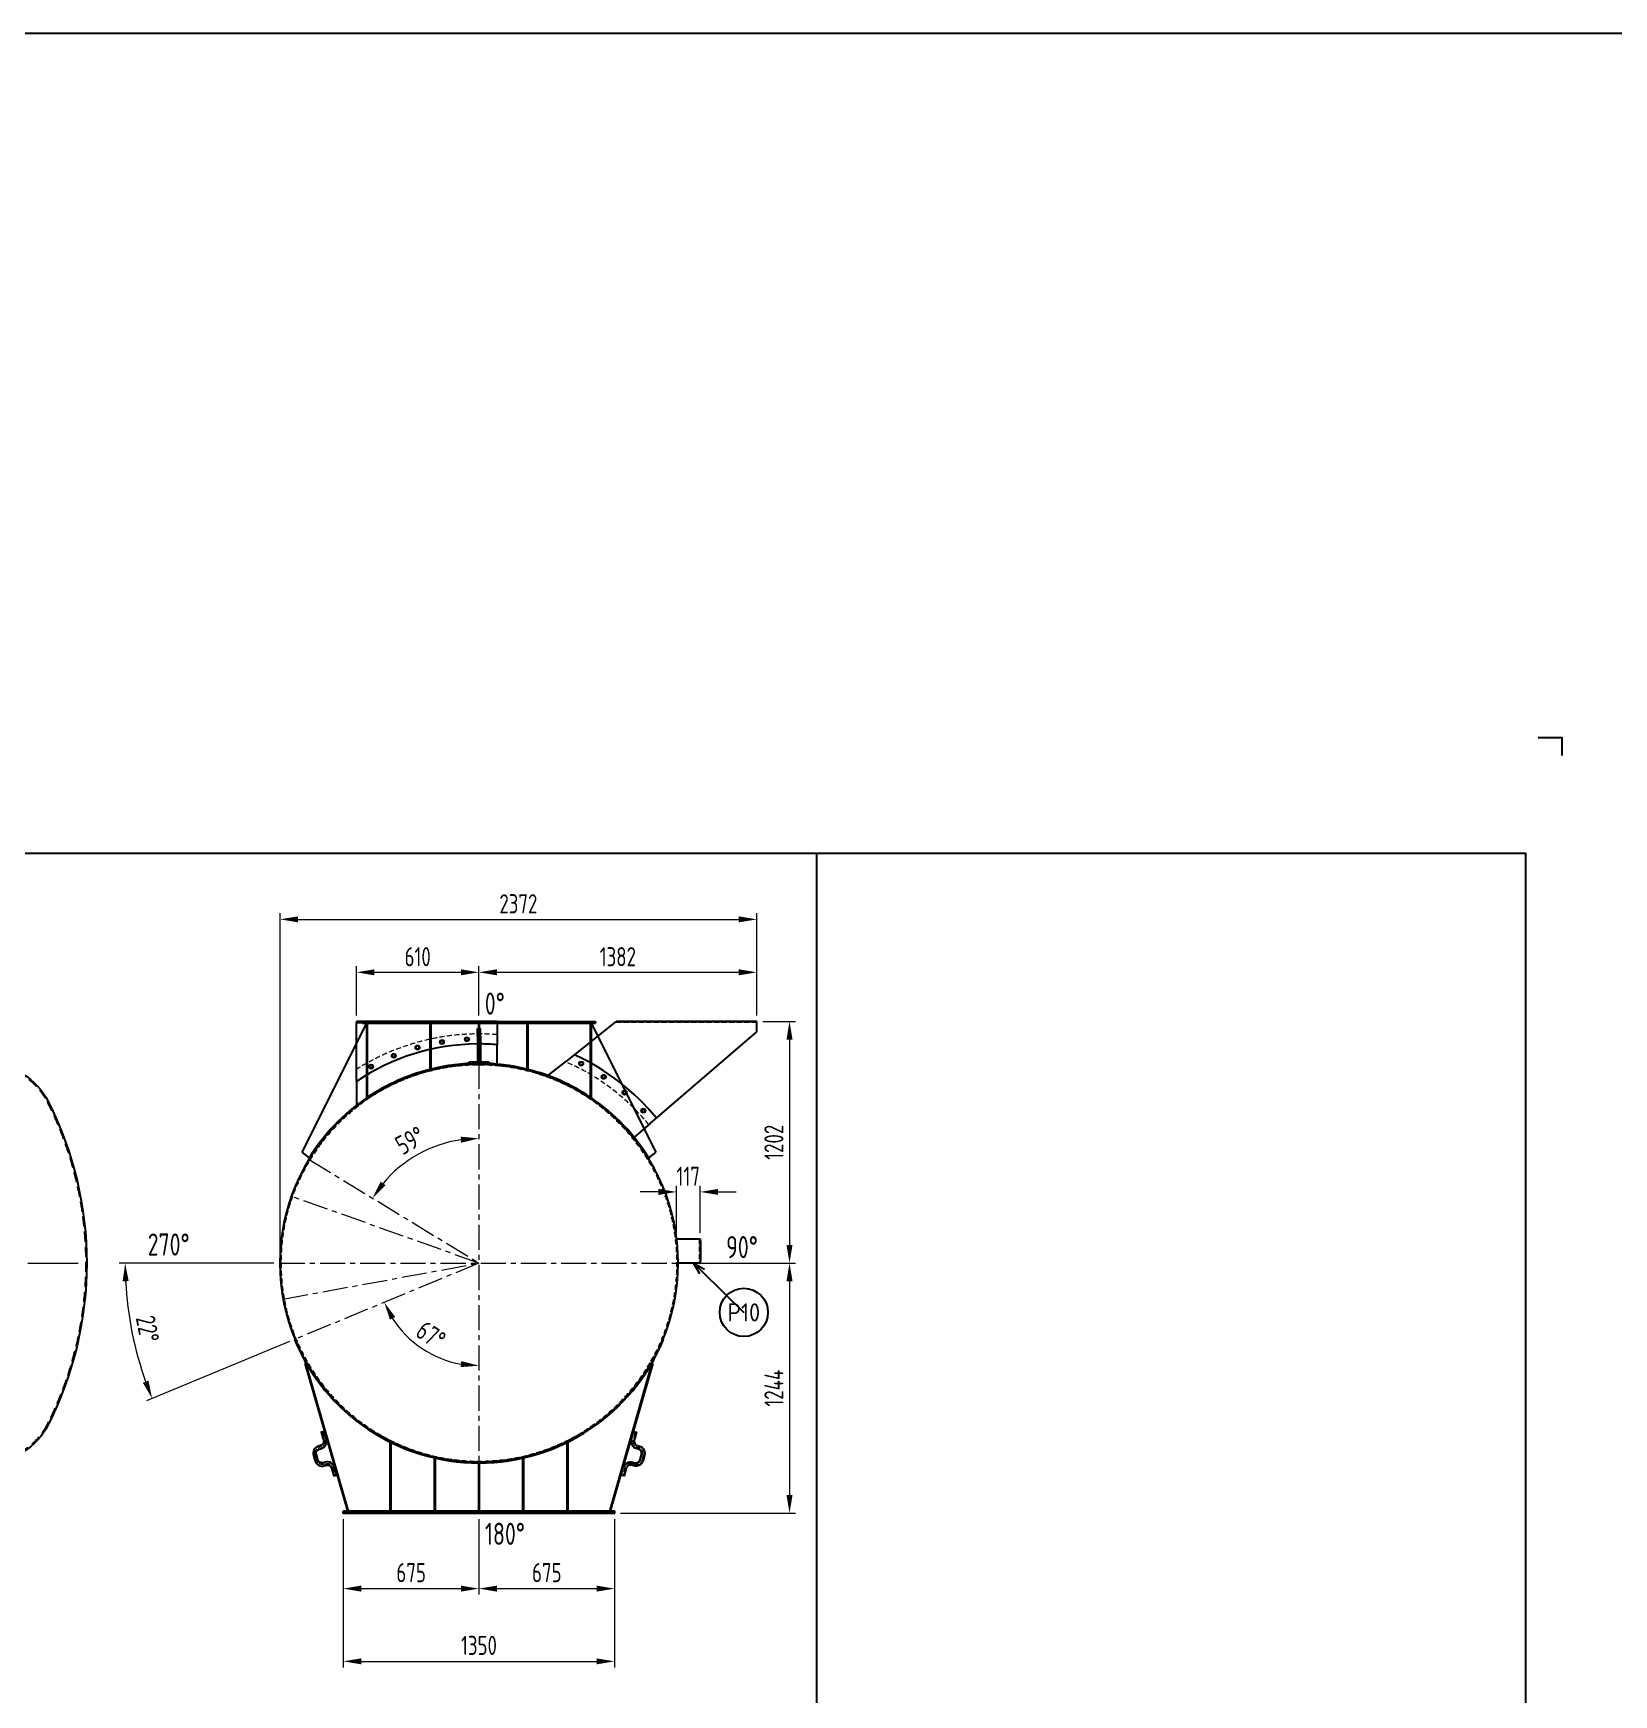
# Model space of a CAD drawing. Header units: millimetres. Extents: x -46397 to 283259, y -8690 to 23983.
# Drawn here: x 77109 to 84974, y 3577 to 11841 of the extents above; entities that cross this region are included whole.
import ezdxf
from ezdxf import colors
from ezdxf.entities.mleader import LeaderData, LeaderLine
from ezdxf.enums import TextEntityAlignment as Align
from ezdxf.math import Vec2, Vec3

# ---------------------------------------------------------------- set-up
doc = ezdxf.new("R2010")
doc.units = ezdxf.units.MM
for name, pattern in [('CENTER', [2, 1.25, -0.25, 0.25, -0.25]), ('HIDDEN', [0.375, 0.25, -0.125]), ('HIDDENX2', [0.75, 0.5, -0.25])]:
    doc.linetypes.add(name, pattern=pattern)
doc.layers.get('Defpoints').update_dxf_attribs({"lineweight": 0})
for name, color, linetype, lineweight in [('0-Dim', 7, 'Continuous', 0), ('00 Net Dam', 2, 'Continuous', 25), ('3-Centerline', 4, 'CENTER', 5), ('CHUAN NET KHUAT', 4, 'HIDDEN', 0), ('Dtext', 255, 'Continuous', 20), ('DUONGCHINH', 7, 'Continuous', 25), ('DUONGTAM', 1, 'CENTER', 0), ('Long_AM_Visible', 30, 'Continuous', 25), ('PHANTOM 2', 8, 'Continuous', 0), ('Standard', 7, 'Continuous', 0)]:
    doc.layers.add(name, color=color, linetype=linetype, lineweight=lineweight)
doc.layers.add('flashshoot', color=7, linetype='Continuous')
doc.styles.add('Chu va so', font='arial.ttf')
doc.styles.add('GHI CHÚ 1', font='isocp_IV25.ttf', dxfattribs={"width": 0.8})
doc.styles.add('Long_Text', font='isocp.shx', dxfattribs={"width": 0.7})
doc.styles.get("Standard").update_dxf_attribs({"font": 'isocp.shx', "width": 0.8})
doc.styles.add('TCVN', font='arial.ttf')
doc.dimstyles.new('1-30SCALE', dxfattribs={"dimtxt": 75, "dimasz": 75, "dimexe": 37.5, "dimexo": 30, "dimgap": 30, "dimtad": 1, "dimtoh": 1, "dimdec": 0, "dimdsep": 46, "dimtxsty": 'GHI CHÚ 1', "dimcen": 0.09, "dimclrd": 256, "dimclre": 256, "dimclrt": 2, "dimadec": 0, "dimazin": 0, "dimtfac": 1, "dimtdec": 0, "dimtofl": 0, "dimtmove": 0, "dimatfit": 3, "dimfxl": 1, "dimlwd": 0, "dimlwe": 0, "dimarcsym": 0})
doc.dimstyles.new('1-30SCALE$2', dxfattribs={"dimtxt": 75, "dimasz": 75, "dimexe": 37.5, "dimexo": 30, "dimgap": 30, "dimtad": 1, "dimtoh": 1, "dimdec": 0, "dimdsep": 46, "dimtxsty": 'GHI CHÚ 1', "dimcen": 0.09, "dimclrd": 256, "dimclre": 256, "dimclrt": 2, "dimadec": 0, "dimazin": 0, "dimtfac": 1, "dimtdec": 0, "dimtofl": 0, "dimtmove": 0, "dimatfit": 3, "dimfxl": 1, "dimlwd": 0, "dimlwe": 0, "dimarcsym": 0})

# ---------------------------------------------------------------- blocks, each defined once
blk = doc.blocks.new('A$Cb6d5b212')
at = {"color": 2, "linetype": 'Continuous', "lineweight": 0, "ltscale": 10, "extrusion": (2.28848e-17, 1, 0)}
for p, q in [((-1500, -990), (-1500, 990)), ((0, -990), (0, 990)), ((1500, -990), (1500, 990))]:
    blk.add_line(p, q, dxfattribs=at)
at = {"layer": 'CHUAN NET KHUAT', "color": 3, "linetype": 'HIDDENX2', "lineweight": 0, "ltscale": 50, "extrusion": (2.28848e-17, 1, 0)}
for p, q in [((-3050, 985), (-3000, 985)), ((-3050, -985), (-3000, -985)), ((3000, -985), (3050, -985))]:
    blk.add_line(p, q, dxfattribs=at)
at = {"layer": 'CHUAN NET KHUAT', "color": 3, "linetype": 'HIDDENX2', "lineweight": 0, "ltscale": 100, "extrusion": (2.28848e-17, 1, 0)}
for p, q in [((-3000, 985), (-1500, 985)), ((-1500, 985), (0, 985)), ((0, 985), (1500, 985)), ((1500, 985), (3000, 985)), ((3000, 985), (3050, 985)), ((-3000, -985), (-1500, -985)), ((-1500, -985), (0, -985)), ((0, -985), (1500, -985)), ((1500, -985), (3000, -985))]:
    blk.add_line(p, q, dxfattribs=at)
at = {"layer": 'CHUAN NET KHUAT', "color": 3, "linetype": 'HIDDENX2', "lineweight": 0, "ltscale": 200}
for p, q in [((0, 550.6), (-1500, 550.6)), ((3000, 550.6), (1500, 550.6)), ((0, 332), (-1500, 332)), ((3000, 332), (1500, 332))]:
    blk.add_line(p, q, dxfattribs=at)
at = {"layer": 'CHUAN NET KHUAT', "color": 4, "linetype": 'HIDDENX2', "lineweight": 0, "ltscale": 200}
for p, q in [((-1500, 65.4), (-3000, 65.4)), ((1500, 65.4), (0, 65.4)), ((-1500, -178.9), (-3000, -178.9)), ((1500, -178.9), (0, -178.9))]:
    blk.add_line(p, q, dxfattribs=at)
at = {"layer": 'CHUAN NET KHUAT', "color": 3, "linetype": 'HIDDENX2', "lineweight": 0, "ltscale": 100, "extrusion": (0, 0, -1)}
for centre, radius, start, end in [((3050, 650.1), 334.9, 26.87559, 90), ((-3050, 650.1), 334.9, 90, 153.12441), ((1767.2, 0), 1773, 333.12441, 26.87559), ((-1767.2, 0), 1773, 153.12441, 206.87559), ((-3050, -650.1), 334.9, 206.87559, 270)]:
    blk.add_arc(centre, radius, start, end, dxfattribs=at)
at = {"layer": 'CHUAN NET KHUAT', "color": 3, "linetype": 'HIDDENX2', "lineweight": 0, "ltscale": 50, "extrusion": (0, 0, -1)}
blk.add_arc((3050, -650.1), 334.9, 270, 333.12441, dxfattribs=at)
at = {"layer": 'DUONGCHINH', "color": 2, "ltscale": 10, "extrusion": (2.28848e-17, 1, 0)}
for p, q in [((-3050, 991), (-3000, 991)), ((-3000, -991), (-3000, 991)), ((-3000, 990), (-1500, 990)), ((-1500, -990), (-1500, 990)), ((-1500, 990), (0, 990)), ((0, -990), (0, 990)), ((0, 990), (1500, 990)), ((1500, 990), (3000, 990)), ((1500, -990), (1500, 990)), ((3000, -991), (3000, 991)), ((3000, 991), (3050, 991)), ((-3050, -991), (-3000, -991)), ((-3000, -990), (-1500, -990)), ((-1500, -990), (0, -990)), ((0, -990), (1500, -990)), ((1500, -990), (3000, -990)), ((3000, -991), (3050, -991))]:
    blk.add_line(p, q, dxfattribs=at)
at = {"layer": 'DUONGCHINH', "color": 2, "ltscale": 10, "extrusion": (0, 0, -1)}
for centre, radius, start, end in [((3050, 650.1), 340.9, 26.87559, 90), ((-3050, 650.1), 340.9, 90, 153.12441), ((1767.2, 0), 1779, 333.12441, 26.87559), ((-1767.2, 0), 1779, 153.12441, 206.87559), ((3050, -650.1), 340.9, 270, 333.12441), ((-3050, -650.1), 340.9, 206.87559, 270)]:
    blk.add_arc(centre, radius, start, end, dxfattribs=at)
at = {"layer": 'DUONGTAM', "ltscale": 200}
blk.add_line((-3546.2, 0), (3546.2, 0), dxfattribs=at)
blk = doc.blocks.new('A$C0bd6b673')
at = {"layer": 'CHUAN NET KHUAT', "color": 3, "ltscale": 100, "extrusion": (0, 0, -1)}
for radius in [990, 985]:
    blk.add_circle((0, 0), radius, dxfattribs=at)
at = {"layer": 'DUONGCHINH', "color": 2, "ltscale": 10, "extrusion": (0, 0, -1)}
blk.add_circle((0, 0), 991, dxfattribs=at)
at = {"layer": 'DUONGTAM', "ltscale": 100}
for p, q in [((0, 991), (0, -991)), ((0, 0), (-932.7, 332)), ((-991, 0), (991, 0))]:
    blk.add_line(p, q, dxfattribs=at)
at = {"layer": 'DUONGTAM', "color": 2, "ltscale": 100}
blk.add_line((-973.7, -178.9), (0, 0), dxfattribs=at)
blk = doc.blocks.new('d jasjdadqwe')
at = {"color": 4, "linetype": 'HIDDENX2', "lineweight": 0, "ltscale": 10, "extrusion": (0, 1, 0)}
for p, q in [((46007.6, 38516.8), (46023.6, 38516.8)), ((46007.6, 38476.8), (46023.6, 38476.8))]:
    blk.add_line(p, q, dxfattribs=at)
at = {"color": 4, "linetype": 'HIDDENX2', "lineweight": 0, "ltscale": 50, "extrusion": (0, 1, 0)}
blk.add_line((47397.9, 38575.3), (46690.3, 38575.3), dxfattribs=at)
at = {"color": 7, "lineweight": 0, "ltscale": 10, "extrusion": (0, 1, 0)}
for p, q in [((46697.9, 38581.3), (46695.4, 38579.3)), ((45699.3, 38457.5), (45709.7, 38463.4)), ((45699.3, 38445.5), (45699.3, 38457.5)), ((45709.7, 38439.5), (45699.3, 38445.5)), ((45709.7, 38463.4), (45720, 38457.5)), ((45720, 38445.5), (45709.7, 38439.5)), ((45720, 38457.5), (45720, 38445.5)), ((45821.2, 38485), (45831.5, 38490.9)), ((45821.2, 38473), (45821.2, 38485)), ((45831.5, 38467), (45821.2, 38473)), ((45831.5, 38490.9), (45841.9, 38485)), ((45841.9, 38473), (45831.5, 38467)), ((45841.9, 38485), (45841.9, 38473)), ((45945.4, 38498.6), (45955.7, 38504.6)), ((45945.4, 38486.7), (45945.4, 38498.6)), ((45955.7, 38480.7), (45945.4, 38486.7)), ((45955.7, 38504.6), (45966.1, 38498.6)), ((45966.1, 38486.7), (45955.7, 38480.7)), ((45966.1, 38498.6), (45966.1, 38486.7)), ((45468.6, 38362.6), (45478.9, 38368.6)), ((45468.6, 38350.6), (45468.6, 38362.6)), ((45478.9, 38344.7), (45468.6, 38350.6)), ((45478.9, 38368.6), (45489.3, 38362.6)), ((45489.3, 38350.6), (45478.9, 38344.7)), ((45489.3, 38362.6), (45489.3, 38350.6)), ((45581.3, 38416.5), (45591.6, 38422.5)), ((45581.3, 38404.6), (45581.3, 38416.5)), ((45591.6, 38398.6), (45581.3, 38404.6)), ((45591.6, 38422.5), (45602, 38416.5)), ((45602, 38404.6), (45591.6, 38398.6)), ((45602, 38416.5), (45602, 38404.6)), ((46513.8, 38377.5), (46524.2, 38383.5)), ((46513.8, 38365.6), (46513.8, 38377.5)), ((46524.2, 38359.6), (46513.8, 38365.6)), ((46524.2, 38383.5), (46534.5, 38377.5)), ((46534.5, 38365.6), (46524.2, 38359.6)), ((46534.5, 38377.5), (46534.5, 38365.6)), ((46625.7, 38311.7), (46636.1, 38317.6)), ((46625.7, 38299.7), (46625.7, 38311.7)), ((46636.1, 38293.7), (46625.7, 38299.7)), ((46636.1, 38317.6), (46646.5, 38311.7)), ((46646.5, 38299.7), (46636.1, 38293.7)), ((46646.5, 38311.7), (46646.5, 38299.7)), ((46729.2, 38233.3), (46739.6, 38239.2)), ((46729.2, 38221.3), (46729.2, 38233.3)), ((46739.6, 38215.3), (46729.2, 38221.3)), ((46739.6, 38239.2), (46749.9, 38233.3)), ((46749.9, 38221.3), (46739.6, 38215.3)), ((46749.9, 38233.3), (46749.9, 38221.3)), ((46822.8, 38143.4), (46833.2, 38149.4)), ((46822.8, 38131.4), (46822.8, 38143.4)), ((46833.2, 38125.5), (46822.8, 38131.4)), ((46833.2, 38149.4), (46843.5, 38143.4)), ((46843.5, 38131.4), (46833.2, 38125.5)), ((46843.5, 38143.4), (46843.5, 38131.4))]:
    blk.add_line(p, q, dxfattribs=at)
at = {"color": 7, "lineweight": 0, "ltscale": 10}
for centre in [(45709.7, 38451.5), (45831.5, 38479), (45955.7, 38492.7), (45478.9, 38356.6), (45591.6, 38410.5), (46524.2, 38371.5), (46636.1, 38305.7), (46739.6, 38227.3), (46833.2, 38137.4)]:
    blk.add_circle(centre, 12, dxfattribs=at)
at = {"color": 4, "linetype": 'HIDDENX2', "lineweight": 0, "ltscale": 10}
for centre in [(45709.7, 38451.5), (45831.5, 38479), (45955.7, 38492.7), (45478.9, 38356.6), (45591.6, 38410.5), (46524.2, 38371.5), (46636.1, 38305.7), (46739.6, 38227.3), (46833.2, 38137.4)]:
    blk.add_circle(centre, 7, dxfattribs=at)
at = {"color": 7, "lineweight": 0, "ltscale": 10, "extrusion": (0, 0, -1)}
for centre in [(-45709.7, 38451.5), (-45831.5, 38479), (-45955.7, 38492.7), (-45478.9, 38356.6), (-45591.6, 38410.5), (-46524.2, 38371.5), (-46636.1, 38305.7), (-46739.6, 38227.3), (-46833.2, 38137.4)]:
    blk.add_circle(centre, 6, dxfattribs=at)
at = {"color": 4, "linetype": 'HIDDENX2', "lineweight": 0, "ltscale": 50}
for radius, start, end in [(1140, 85.47205, 122.35614), (1090, 39.14105, 66.75273)]:
    blk.add_arc((46015.6, 37379.3), radius, start, end, dxfattribs=at)
at = {"color": 4, "linetype": 'HIDDENX2', "lineweight": 0, "ltscale": 10}
blk.add_arc((46015.6, 37379.3), 1090, 89.57948, 90.42052, dxfattribs=at)
blk.add_arc((46015.6, 37379.3), 1140, 39.21257, 65.41068)
at = {"layer": 'DUONGCHINH', "extrusion": (0, 1, 0)}
for p, q in [((45405.5, 38581.3), (45405.5, 38575.3)), ((46105.6, 38581.3), (45405.5, 38581.3)), ((45405.5, 38573.3), (45405.5, 38575.3)), ((45405.5, 38575.3), (46105.6, 38575.3)), ((45405.5, 38282.5), (45405.5, 38573.3)), ((46007.6, 38508.4), (46007.6, 38546.8)), ((46007.6, 38546.8), (46023.6, 38546.8)), ((46023.6, 38508.4), (46023.6, 38546.8)), ((46105.6, 38575.3), (46105.6, 38581.3)), ((46105.6, 38575.3), (46105.6, 38573.3)), ((46105.6, 38573.3), (46105.6, 38465.6)), ((46695.4, 38579.3), (46452.4, 38386)), ((47397.9, 38581.3), (46697.9, 38581.3)), ((46697.9, 38581.3), (47397.9, 38581.3)), ((46867.6, 38073), (47397.9, 38530.3)), ((47397.9, 38581.3), (47397.9, 38581.3)), ((47397.9, 38579.3), (47397.9, 38581.3)), ((47397.9, 38530.3), (47397.9, 38579.3)), ((46007.6, 38508.4), (46007.6, 38379.2)), ((46023.6, 38508.4), (46023.6, 38379.2)), ((46105.6, 38365.2), (46105.6, 38465.6)), ((45965.6, 38378), (45965.6, 38368)), ((46065.6, 38378), (46065.6, 38368)), ((46355.7, 38309), (46452.4, 38386)), ((45405.5, 38282.5), (45405.5, 38158.9)), ((46867.6, 38073), (46785.2, 38002))]:
    blk.add_line(p, q, dxfattribs=at)
at = {"layer": 'DUONGCHINH'}
for centre, radius, start, end in [((46015.6, 37379.3), 1090, 90.42052, 124.03711), ((46015.6, 37379.3), 1090, 85.26388, 89.57948), ((46015.6, 37376.8), 1002.5, 87.14117, 92.85883), ((46015.6, 37379.3), 990, 38.97631, 69.91106)]:
    blk.add_arc(centre, radius, start, end, dxfattribs=at)
at = {"layer": 'DUONGCHINH', "extrusion": (0, 0, -1)}
for centre, radius, start, end in [((-46015.6, 37379.3), 990, 51.95587, 95.21578), ((-46015.6, 37376.8), 992.5, 87.11234, 92.88766)]:
    blk.add_arc(centre, radius, start, end, dxfattribs=at)
blk = doc.blocks.new('*U1673')
at = {"layer": '00 Net Dam'}
blk.add_lwpolyline([(113, -78), (73, -78, -0.414214), (35, -40), (35, -30, 0.414214), (13, -8), (-13, -8, 0.414214), (-35, -30), (-35, -40, -0.414214), (-73, -78), (-113, -78), (-113, -62), (-73, -62, 0.414214), (-51, -40), (-51, -30, -0.414214), (-13, 8), (13, 8, -0.414214), (51, -30), (51, -40, 0.414214), (73, -62), (113, -62)], format="xyb", close=True, dxfattribs=at)
at = {"layer": '3-Centerline', "ltscale": 20}
blk.add_lwpolyline([(-113, -70), (-73, -70, 0.414214), (-43, -40), (-43, -30, -0.414214), (-13, 0), (13, 0, -0.414214), (43, -30), (43, -40, 0.414214), (73, -70), (113, -70)], format="xyb", dxfattribs=at)
blk = doc.blocks.new('SAD1-2')
blk.add_line((-738, 298.3), (-732.2, 300))
at = {"layer": 'DUONGCHINH', "extrusion": (0, 1, 0)}
for p, q in [((-914.6, 865.1), (-918.3, 863.6)), ((918.3, 863.6), (914.6, 865.1)), ((-860.8, 747), (-866.5, 745.1)), ((-866.5, 745.1), (-655, 10)), ((-648.7, 10), (-860.8, 747)), ((860.8, 747), (648.7, 10)), ((655, 10), (866.5, 745.1)), ((866.5, 745.1), (860.8, 747)), ((-850.4, 729.4), (-855.3, 727.8)), ((855.3, 727.8), (850.4, 729.4)), ((-443, 354.2), (-443, 10)), ((-437, 10), (-437, 351.2)), ((437, 351.2), (437, 10)), ((443, 10), (443, 354.2)), ((-223, 275.3), (-223, 10)), ((-217, 10), (-217, 274)), ((-3, 250), (-3, 10)), ((3, 10), (3, 250)), ((217, 274), (217, 10)), ((223, 10), (223, 275.3)), ((-675, 10), (-675, 0)), ((-655, 10), (-675, 10)), ((-675, 0), (675, 0)), ((-443, 10), (-648.7, 10)), ((-223, 10), (-437, 10)), ((-3, 10), (-217, 10)), ((217, 10), (3, 10)), ((437, 10), (223, 10)), ((648.7, 10), (443, 10)), ((675, 10), (655, 10)), ((675, 0), (675, 10))]:
    blk.add_line(p, q, dxfattribs=at)
at = {"layer": 'DUONGCHINH'}
blk.add_lwpolyline([(-675, 10), (675, 10), (675, 0), (-675, 0)], close=True, dxfattribs=at)
blk.add_arc((0, 1244), 994, 202.5, 337.5, dxfattribs=at)
at = {"layer": 'DUONGCHINH', "extrusion": (0, 0, -1)}
blk.add_arc((0, 1244), 990, 202.5, 337.5, dxfattribs=at)
at = {"xscale": -1, "rotation": 106.0529400800291}
blk.add_blockref('*U1673', (-812.9, 276.7), dxfattribs=at)
at = {"rotation": 253.9470599199709}
blk.add_blockref('*U1673', (812.9, 276.7), dxfattribs=at)
blk = doc.blocks.new('SD2-2')
for p, q in [((-560, 1194), (-554, 1194)), ((-244.3, 1194), (-238.3, 1194)), ((-3, 1194), (3, 1194)), ((238.3, 1194), (244.3, 1194)), ((554, 1194), (560, 1194))]:
    blk.add_line(p, q)
at = {"layer": 'DUONGCHINH', "extrusion": (0, 1, 0)}
for p, q in [((-560, 1194), (-881.7, 551.5)), ((-580, 1194), (-580, 1202)), ((-580, 1202), (580, 1202)), ((-580, 1194), (-560, 1194)), ((-560, 1194), (-560, 821.2)), ((-554, 825.3), (-554, 1194)), ((-554, 1194), (-244.3, 1194)), ((-244.3, 1194), (-244.3, 963.5)), ((-238.3, 965), (-238.3, 1194)), ((-238.3, 1194), (-3, 1194)), ((-3, 1194), (-3, 994)), ((3, 994), (3, 1194)), ((3, 1194), (238.3, 1194)), ((238.3, 1194), (238.3, 965)), ((244.3, 963.5), (244.3, 1194)), ((244.3, 1194), (554, 1194)), ((554, 1194), (554, 825.3)), ((560, 1194), (580, 1194)), ((560, 821.2), (560, 1194)), ((881.7, 551.5), (560, 1194)), ((580, 1202), (580, 1194)), ((-881.7, 551.5), (-844.4, 524.4)), ((-848.5, 517.8), (-845.1, 515.7)), ((844.4, 524.4), (881.7, 551.5)), ((845.1, 515.7), (848.5, 517.8))]:
    blk.add_line(p, q, dxfattribs=at)
at = {"layer": 'DUONGCHINH'}
for start, end in [(90.17293, 103.8711), (76.1289, 89.82707), (104.22761, 123.87232), (56.12768, 75.77239), (124.28989, 148.60781), (31.39219, 55.71011)]:
    blk.add_arc((0, 0), 994, start, end, dxfattribs=at)
at = {"layer": 'DUONGCHINH', "extrusion": (0, 0, -1)}
blk.add_arc((0, 0), 990, 31.39219, 148.60781, dxfattribs=at)
blk = doc.blocks.new('*D250')
at = {"layer": 'Defpoints', "color": 0, "transparency": 16777216}
for p in [(78336.3, 5723.5, -1.5), (79327.3, 5723.5, -1.5), (80318.3, 5723.5, -1.5), (77582, 5493.7), (78412.7, 5344.7, -1.5)]:
    blk.add_point(p, dxfattribs=at)
at = {"layer": 'PHANTOM 2', "linetype": 'Continuous', "lineweight": 0, "transparency": 16777216}
for p, q in [((78306.3, 5723.5), (77537, 5723.5)), ((78385, 5333.2), (77673.3, 5038.4))]:
    blk.add_line(p, q, dxfattribs=at)
blk.add_arc((79327.3, 5723.5), 1760.3, 182.92968, 199.57032, dxfattribs=at)
at = {"layer": 'PHANTOM 2', "transparency": 16777216}
for points in [[(77554.3, 5633.2), (77584.3, 5633.9), (77567, 5723.5)], [(77682.7, 5139.2), (77654.7, 5128.5), (77701, 5049.9)]]:
    blk.add_solid(points, dxfattribs=at)
at = {"layer": 'PHANTOM 2', "color": 2, "transparency": 16777216, "insert": (77678.6, 5395.6), "char_height": 95, "attachment_point": 5, "rotation": 281.25, "style": 'GHI CHÚ 1'}
blk.add_mtext('22°', dxfattribs=at)
blk = doc.blocks.new('_TagCircle')
at = {"color": 0, "linetype": 'ByBlock', "lineweight": -2, "transparency": 16777216}
blk.add_circle((0, 0), 4, dxfattribs=at)
at = {"layer": 'Long_AM_Visible', "color": 0, "transparency": 16777216, "style": 'Long_Text'}
blk.add_attdef('TAGNUMBER', text='', height=3, dxfattribs=at).set_placement((0, -1.5), align=Align.CENTER)
blk = doc.blocks.new('_Open30')
at = {"color": 0, "linetype": 'ByBlock', "lineweight": -2}
for p, q in [((-1, 0.27), (0, 0)), ((0, 0), (-1, -0.27)), ((0, 0), (-1, 0))]:
    blk.add_line(p, q, dxfattribs=at)
blk = doc.blocks.new('*D253')
at = {"layer": 'Defpoints', "color": 0, "transparency": 16777216}
for p in [(78652.3, 4479.5, -1.5), (80002.3, 4479.5, -1.5), (80002.3, 3742.7)]:
    blk.add_point(p, dxfattribs=at)
at = {"layer": 'PHANTOM 2', "linetype": 'Continuous', "lineweight": 0, "transparency": 16777216}
for p, q in [((78652.3, 4449.5), (78652.3, 3712.7)), ((80002.3, 4449.5), (80002.3, 3712.7)), ((78742.3, 3742.7), (79912.3, 3742.7))]:
    blk.add_line(p, q, dxfattribs=at)
at = {"layer": 'PHANTOM 2', "transparency": 16777216}
for points in [[(78742.3, 3757.7), (78742.3, 3727.7), (78652.3, 3742.7)], [(79912.3, 3757.7), (79912.3, 3727.7), (80002.3, 3742.7)]]:
    blk.add_solid(points, dxfattribs=at)
at = {"layer": 'PHANTOM 2', "color": 2, "transparency": 16777216, "insert": (79327.3, 3822.1), "char_height": 95, "attachment_point": 5, "style": 'GHI CHÚ 1'}
blk.add_mtext('1350', dxfattribs=at)
blk = doc.blocks.new('*D254')
at = {"layer": 'Defpoints', "color": 0, "transparency": 16777216}
for p in [(78652.3, 4479.5, -1.5), (79327.3, 4479.5, -1.5), (79327.3, 4104.4)]:
    blk.add_point(p, dxfattribs=at)
at = {"layer": 'PHANTOM 2', "linetype": 'Continuous', "lineweight": 0, "transparency": 16777216}
for p, q in [((78652.3, 4449.5), (78652.3, 4074.4)), ((79327.3, 4449.5), (79327.3, 4074.4)), ((78742.3, 4104.4), (79237.3, 4104.4))]:
    blk.add_line(p, q, dxfattribs=at)
at = {"layer": 'PHANTOM 2', "transparency": 16777216}
for points in [[(78742.3, 4119.4), (78742.3, 4089.4), (78652.3, 4104.4)], [(79237.3, 4119.4), (79237.3, 4089.4), (79327.3, 4104.4)]]:
    blk.add_solid(points, dxfattribs=at)
at = {"layer": 'PHANTOM 2', "color": 2, "transparency": 16777216, "insert": (78989.8, 4184), "char_height": 95, "attachment_point": 5, "style": 'GHI CHÚ 1'}
blk.add_mtext('675', dxfattribs=at)
blk = doc.blocks.new('*D255')
at = {"layer": 'Defpoints', "color": 0, "transparency": 16777216}
for p in [(79327.3, 4479.5, -1.5), (80002.3, 4479.5, -1.5), (80002.3, 4104.4)]:
    blk.add_point(p, dxfattribs=at)
at = {"layer": 'PHANTOM 2', "linetype": 'Continuous', "lineweight": 0, "transparency": 16777216}
for p, q in [((79327.3, 4449.5), (79327.3, 4074.4)), ((80002.3, 4449.5), (80002.3, 4074.4)), ((79417.3, 4104.4), (79912.3, 4104.4))]:
    blk.add_line(p, q, dxfattribs=at)
at = {"layer": 'PHANTOM 2', "transparency": 16777216}
for points in [[(79417.3, 4119.4), (79417.3, 4089.4), (79327.3, 4104.4)], [(79912.3, 4119.4), (79912.3, 4089.4), (80002.3, 4104.4)]]:
    blk.add_solid(points, dxfattribs=at)
at = {"layer": 'PHANTOM 2', "color": 2, "transparency": 16777216, "insert": (79664.8, 4184), "char_height": 95, "attachment_point": 5, "style": 'GHI CHÚ 1'}
blk.add_mtext('675', dxfattribs=at)
blk = doc.blocks.new('*D256')
at = {"layer": 'Defpoints', "color": 0, "transparency": 16777216}
for p in [(80709.6, 6925.5, -1.5), (80331.7, 5723.5, -1.5), (80872.5, 5723.5)]:
    blk.add_point(p, dxfattribs=at)
at = {"layer": 'PHANTOM 2', "linetype": 'Continuous', "lineweight": 0, "transparency": 16777216}
for p, q in [((80739.6, 6925.5), (80902.5, 6925.5)), ((80872.5, 6835.5), (80872.5, 5813.5)), ((80361.7, 5723.5), (80902.5, 5723.5))]:
    blk.add_line(p, q, dxfattribs=at)
at = {"layer": 'PHANTOM 2', "transparency": 16777216}
for points in [[(80857.5, 6835.5), (80887.5, 6835.5), (80872.5, 6925.5)], [(80857.5, 5813.5), (80887.5, 5813.5), (80872.5, 5723.5)]]:
    blk.add_solid(points, dxfattribs=at)
at = {"layer": 'PHANTOM 2', "color": 2, "transparency": 16777216, "insert": (80795, 6324.5), "char_height": 95, "attachment_point": 5, "rotation": 90, "style": 'GHI CHÚ 1'}
blk.add_mtext('1202', dxfattribs=at)
blk = doc.blocks.new('*D257')
at = {"layer": 'Defpoints', "color": 0, "transparency": 16777216}
for p in [(80331.7, 5723.5, -1.5), (80002.3, 4479.5, -1.5), (80872.5, 4479.5)]:
    blk.add_point(p, dxfattribs=at)
at = {"layer": 'PHANTOM 2', "linetype": 'Continuous', "lineweight": 0, "transparency": 16777216}
for p, q in [((80361.7, 5723.5), (80902.5, 5723.5)), ((80872.5, 5633.5), (80872.5, 4569.5)), ((80032.3, 4479.5), (80902.5, 4479.5))]:
    blk.add_line(p, q, dxfattribs=at)
at = {"layer": 'PHANTOM 2', "transparency": 16777216}
for points in [[(80857.5, 5633.5), (80887.5, 5633.5), (80872.5, 5723.5)], [(80857.5, 4569.5), (80887.5, 4569.5), (80872.5, 4479.5)]]:
    blk.add_solid(points, dxfattribs=at)
at = {"layer": 'PHANTOM 2', "color": 2, "transparency": 16777216, "insert": (80795, 5101.5), "char_height": 95, "attachment_point": 5, "rotation": 90, "style": 'GHI CHÚ 1'}
blk.add_mtext('1244', dxfattribs=at)
blk = doc.blocks.new('*D258')
at = {"layer": 'Defpoints', "color": 0, "transparency": 16777216}
for p in [(79327.3, 7169.9), (78717.2, 6925.5, -1.5), (79327.3, 6925.5, -1.5)]:
    blk.add_point(p, dxfattribs=at)
at = {"layer": 'PHANTOM 2', "linetype": 'Continuous', "lineweight": 0, "transparency": 16777216}
for p, q in [((78717.2, 6955.5), (78717.2, 7199.9)), ((79327.3, 6955.5), (79327.3, 7199.9)), ((78807.2, 7169.9), (79237.3, 7169.9))]:
    blk.add_line(p, q, dxfattribs=at)
at = {"layer": 'PHANTOM 2', "transparency": 16777216}
for points in [[(78807.2, 7184.9), (78807.2, 7154.9), (78717.2, 7169.9)], [(79237.3, 7184.9), (79237.3, 7154.9), (79327.3, 7169.9)]]:
    blk.add_solid(points, dxfattribs=at)
at = {"layer": 'PHANTOM 2', "color": 2, "transparency": 16777216, "insert": (79022.3, 7247.4), "char_height": 95, "attachment_point": 5, "style": 'GHI CHÚ 1'}
blk.add_mtext('610', dxfattribs=at)
blk = doc.blocks.new('*D259')
at = {"layer": 'Defpoints', "color": 0, "transparency": 16777216}
for p in [(80709.6, 7169.9), (79327.3, 6925.5, -1.5), (80709.6, 6925.5, -1.5)]:
    blk.add_point(p, dxfattribs=at)
at = {"layer": 'PHANTOM 2', "linetype": 'Continuous', "lineweight": 0, "transparency": 16777216}
for p, q in [((79327.3, 6955.5), (79327.3, 7199.9)), ((80709.6, 6955.5), (80709.6, 7199.9)), ((79417.3, 7169.9), (80619.6, 7169.9))]:
    blk.add_line(p, q, dxfattribs=at)
at = {"layer": 'PHANTOM 2', "transparency": 16777216}
for points in [[(79417.3, 7184.9), (79417.3, 7154.9), (79327.3, 7169.9)], [(80619.6, 7184.9), (80619.6, 7154.9), (80709.6, 7169.9)]]:
    blk.add_solid(points, dxfattribs=at)
at = {"layer": 'PHANTOM 2', "color": 2, "transparency": 16777216, "insert": (80018.4, 7247.5), "char_height": 95, "attachment_point": 5, "style": 'GHI CHÚ 1'}
blk.add_mtext('1382', dxfattribs=at)
blk = doc.blocks.new('*D260')
at = {"layer": 'Defpoints', "color": 0, "transparency": 16777216}
for p in [(80709.6, 7433.3), (80709.6, 6925.5, -1.5), (78337.3, 5723.5, -1.5)]:
    blk.add_point(p, dxfattribs=at)
at = {"layer": 'PHANTOM 2', "linetype": 'Continuous', "lineweight": 0, "transparency": 16777216}
for p, q in [((78337.3, 5753.5), (78337.3, 7463.3)), ((80709.6, 6955.5), (80709.6, 7463.3)), ((78427.3, 7433.3), (80619.6, 7433.3))]:
    blk.add_line(p, q, dxfattribs=at)
at = {"layer": 'PHANTOM 2', "transparency": 16777216}
for points in [[(78427.3, 7448.3), (78427.3, 7418.3), (78337.3, 7433.3)], [(80619.6, 7448.3), (80619.6, 7418.3), (80709.6, 7433.3)]]:
    blk.add_solid(points, dxfattribs=at)
at = {"layer": 'PHANTOM 2', "color": 2, "transparency": 16777216, "insert": (79523.4, 7510.8), "char_height": 95, "attachment_point": 5, "style": 'GHI CHÚ 1'}
blk.add_mtext('2372', dxfattribs=at)
blk = doc.blocks.new('*D274')
at = {"layer": 'Defpoints', "color": 0, "transparency": 16777216}
for p in [(80427.3, 6077.6), (80310, 5843.5, -1.5), (80427.3, 5843.5, -1.5)]:
    blk.add_point(p, dxfattribs=at)
at = {"layer": 'PHANTOM 2', "linetype": 'Continuous', "lineweight": 0, "transparency": 16777216}
for p, q in [((80220, 6077.6), (80130, 6077.6)), ((80310, 5873.5), (80310, 6107.6)), ((80427.3, 5873.5), (80427.3, 6107.6)), ((80517.3, 6077.6), (80607.3, 6077.6))]:
    blk.add_line(p, q, dxfattribs=at)
at = {"layer": 'PHANTOM 2', "transparency": 16777216}
for points in [[(80220, 6092.6), (80220, 6062.6), (80310, 6077.6)], [(80517.3, 6092.6), (80517.3, 6062.6), (80427.3, 6077.6)]]:
    blk.add_solid(points, dxfattribs=at)
at = {"layer": 'PHANTOM 2', "color": 2, "transparency": 16777216, "insert": (80368.6, 6155.3), "char_height": 95, "attachment_point": 5, "style": 'GHI CHÚ 1'}
blk.add_mtext('117', dxfattribs=at)
blk = doc.blocks.new('*U1818')
at = {"lineweight": 25, "elevation": -0.5}
blk.add_lwpolyline([(15992.7, 11067.8), (16121.2, 11067.8), (16121.2, 10968.6)], dxfattribs=at)
at = {"lineweight": 25}
for points in [[(0, 0), (15925, 0), (15925, 10431.7), (0, 10431.7)], [(0, 0), (12040.9, 0), (12040.9, 10431.7), (0, 10431.7)]]:
    blk.add_lwpolyline(points, close=True, dxfattribs=at)
at = {"layer": 'Dtext', "ltscale": 0.1}
for tag, p, height, style in [('REV_3', (12143.5, 3918.2), 69.4, 'TCVN'), ('FOR_APPROVAL3', (12837.1, 3913.3, -0.6), 83.2, 'TCVN'), ('FOR_APPROVAL2', (12837.1, 3654.3, -0.6), 83.2, 'TCVN'), ('REV_2', (12143.5, 3659.2), 69.4, 'TCVN'), ('REV_1', (12143.5, 3400.3), 69.4, 'TCVN'), ('FOR_APPROVAL1', (12837.1, 3395.4, -0.6), 83.2, 'TCVN'), ('REV_0', (12143.5, 3141.3), 69.4, 'TCVN'), ('NGUOI_VE', (13576.1, 3137.6, -0.6), 83.2, 'TCVN'), ('NGUOI_KIEM_2', (14311.6, 3137.6, -0.7), 83.2, 'TCVN'), ('NGUOI_DUYET', (15200.1, 3137.6, -0.7), 83.2, 'TCVN'), ('1.1_A4', (15244.7, 158, -0.6), 83.2, 'Chu va so'), ('A4_A4', (15521.6, 158, -0.6), 83.2, 'Chu va so'), ('REV.', (15749.7, 158, -0.6), 83.2, 'Chu va so')]:
    blk.add_attdef(tag, p, '', height=height, dxfattribs=dict(at, style=style))
for tag, p, height, style, width in [('NGAY_REV03', (12319.2, 3913.3, -0.6), 72.1, 'TCVN', 0.95), ('NGAY_REV02', (12319.2, 3654.3, -0.6), 72.1, 'TCVN', 0.95), ('NGAY_REV01', (12319.2, 3395.4, -0.6), 72.1, 'TCVN', 0.95), ('NGAY_REV0', (12319.2, 3136.5, -0.7), 72.1, 'TCVN', 0.95), ('DWD.NO', (12312.8, 67.5, -0.6), 111, 'Chu va so', 0.85)]:
    blk.add_attdef(tag, p, '', height=height, dxfattribs=dict(at, style=style, width=width))
at = {"layer": 'Dtext', "lineweight": 25, "ltscale": 0.1, "style": 'Chu va so'}
for tag, p, height in [('PROJECT_CODE', (13114.9, 1304), 166.5), ('TITLE1', (12394, 994.4, -0.6), 111), ('TITLE2', (12394, 733.5, -0.6), 111), ('TITLE3', (12394, 474.5, -0.6), 111)]:
    blk.add_attdef(tag, p, '', height=height, dxfattribs=at)
blk = doc.blocks.new('*D1844')
at = {"layer": 'Defpoints', "color": 0, "transparency": 16777216}
for p in [(79327.3, 6714.5, -1.5), (79327.3, 5723.5, -1.5), (78412.7, 5344.7, -1.5), (78966.6, 5362.8), (79327.3, 4732.5, -1.5)]:
    blk.add_point(p, dxfattribs=at)
at = {"layer": 'PHANTOM 2', "linetype": 'Continuous', "lineweight": 0, "transparency": 16777216}
blk.add_arc((79327.3, 5723.5), 510.2, 212.62094, 259.87825, dxfattribs=at)
at = {"layer": 'PHANTOM 2', "transparency": 16777216}
for points in [[(78884.3, 5441.6), (78910.9, 5455.4), (78856, 5528.3)], [(79239, 5236.2), (79236.3, 5206.3), (79327.3, 5213.3)]]:
    blk.add_solid(points, dxfattribs=at)
at = {"layer": 'PHANTOM 2', "color": 2, "transparency": 16777216, "insert": (79088.1, 5365.5), "char_height": 95, "attachment_point": 5, "rotation": 326.2496, "style": 'GHI CHÚ 1'}
blk.add_mtext('67°', dxfattribs=at)
blk = doc.blocks.new('*D1845')
at = {"layer": 'Defpoints', "color": 0, "transparency": 16777216}
for p in [(79327.3, 6714.5, -1.5), (79119.9, 6308.1), (78482.2, 6239.2, -1.5), (79327.3, 5723.5, -1.5), (79327.3, 4732.5, -1.5)]:
    blk.add_point(p, dxfattribs=at)
at = {"layer": 'PHANTOM 2', "linetype": 'Continuous', "lineweight": 0, "transparency": 16777216}
blk.add_arc((79327.3, 5723.5), 620.3, 98.31964, 140.28736, dxfattribs=at)
at = {"layer": 'PHANTOM 2', "transparency": 16777216}
for points in [[(79236.5, 6352.2), (79238.6, 6322.3), (79327.3, 6343.8)], [(78862.3, 6111.1), (78837.9, 6128.6), (78797.8, 6046.6)]]:
    blk.add_solid(points, dxfattribs=at)
at = {"layer": 'PHANTOM 2', "color": 2, "transparency": 16777216, "insert": (78984.8, 6333.8), "char_height": 95, "attachment_point": 5, "rotation": 29.3035, "style": 'GHI CHÚ 1'}
blk.add_mtext('59°', dxfattribs=at)

msp = doc.modelspace()

# ---------------------------------------------------------------- linework, layer by layer
at = {"color": 3, "linetype": 'HIDDENX2', "lineweight": 0, "ltscale": 10, "extrusion": (0, 1, 0)}
for p, q in [((80310.01, 5843.51, -1.5), (80311.02, 5843.51, -1.5)), ((80318.31, 5723.51, -1.5), (80317.31, 5723.51, -1.5))]:
    msp.add_line(p, q, dxfattribs=at)
msp.add_lwpolyline([(-5297.58, 11840.68), (283258.8, 11840.68), (283258.8, -8689.89), (-5297.58, -8689.89)], close=True)
for start, end in [(148.607805, 180), (180, 202.5)]:
    msp.add_arc((79327.31, 5723.51, -1.5), 990, start, end)
at = {"layer": 'CHUAN NET KHUAT', "color": 3, "ltscale": 100, "extrusion": (0, 1, 0)}
msp.add_line((80423.31, 5843.51, -1.5), (80423.31, 5723.51, -1.5), dxfattribs=at)
at = {"layer": 'DUONGCHINH', "color": 2, "ltscale": 10, "extrusion": (0, 1, 0)}
for p, q in [((80311.02, 5843.51, -1.5), (80425.31, 5843.51, -1.5)), ((80425.31, 5843.51, -1.5), (80427.31, 5843.51, -1.5)), ((80427.31, 5843.51, -1.5), (80427.31, 5723.51, -1.5)), ((80429.31, 5833.51, -1.5), (80427.31, 5833.51, -1.5)), ((80429.31, 5833.51, -1.5), (80429.31, 5733.51, -1.5)), ((80425.31, 5723.51, -1.5), (80318.31, 5723.51, -1.5)), ((80425.31, 5723.51, -1.5), (80427.31, 5723.51, -1.5)), ((80429.31, 5733.51, -1.5), (80427.31, 5733.51, -1.5))]:
    msp.add_line(p, q, dxfattribs=at)
at = {"layer": 'DUONGTAM', "ltscale": 100}
for p, q in [((78482.22, 6239.19, -1.5), (79327.31, 5723.51, -1.5)), ((79327.31, 5723.51, -1.5), (78412.67, 5344.65, -1.5))]:
    msp.add_line(p, q, dxfattribs=at)

# ---------------------------------------------------------------- block references
for name, p in [('SD2-2', (79327.31, 5723.51, -1.5)), ('d jasjdadqwe', (33311.7, -31655.76, -1.5)), ('SAD1-2', (79327.31, 4479.51, -1.5))]:
    msp.add_blockref(name, p)
at = {"layer": 'flashshoot', "ltscale": 10}
msp.add_blockref('A$C0bd6b673', (79327.31, 5723.51, -1.5), dxfattribs=at)
at = {"layer": 'Standard'}
msp.add_blockref('A$Cb6d5b212', (73829.29, 5723.51, -1.5), dxfattribs=at)

# ---------------------------------------------------------------- texts
at = {"color": 6, "char_height": 110, "attachment_point": 1, "style": 'GHI CHÚ 1'}
for s, insert in [('\\pxqc;0%%D', (79350.81, 7069.3, -1.5)), ('\\pxqc;270%%D', (77727.98, 5871.03)), ('\\pxqc;90%%D', (80580.92, 5858.12)), ('\\pxqc;180%%D', (79401.55, 4432.09))]:
    msp.add_mtext_dynamic_manual_height_columns(s, width=110.2, gutter_width=322.31, heights=[0], dxfattribs=dict(at, insert=insert))

# ---------------------------------------------------------------- dimensions: what is measured, and where the dimension line sits
at = {"layer": 'PHANTOM 2'}
for base, p1, p2, picture, middle in [((80709.58, 7433.33), (78337.31, 5723.51, -1.5), (80709.58, 6925.51, -1.5), '*D260', (79523.45, 7510.84)), ((79327.31, 7169.94), (78717.2, 6925.51, -1.5), (79327.31, 6925.51, -1.5), '*D258', (79022.26, 7247.44)), ((80709.58, 7169.94), (79327.31, 6925.51, -1.5), (80709.58, 6925.51, -1.5), '*D259', (80018.45, 7247.45)), ((80002.31, 3742.73), (78652.31, 4479.51, -1.5), (80002.31, 4479.51, -1.5), '*D253', (79327.31, 3822.09)), ((79327.31, 4104.42), (78652.31, 4479.51, -1.5), (79327.31, 4479.51, -1.5), '*D254', (78989.81, 4183.96)), ((80002.31, 4104.42), (79327.31, 4479.51, -1.5), (80002.31, 4479.51, -1.5), '*D255', (79664.81, 4183.96))]:
    dim = msp.add_linear_dim(base=base, p1=p1, p2=p2, dimstyle='1-30SCALE', override={"dimtxt": 95, "dimasz": 90, "dimexe": 30, "dimtmove": 1}, dxfattribs=at)
    dim.commit()
    dim.dimension.update_dxf_attribs({"geometry": picture, "text_midpoint": middle})
for base, p1, p2, picture, middle in [((80872.55, 5723.51), (80709.58, 6925.51, -1.5), (80331.73, 5723.51, -1.5), '*D256', (80795.04, 6324.51)), ((80872.55, 4479.51), (80331.73, 5723.51, -1.5), (80002.31, 4479.51, -1.5), '*D257', (80795.04, 5101.51))]:
    dim = msp.add_linear_dim(base=base, p1=p1, p2=p2, angle=90, dimstyle='1-30SCALE', override={"dimtxt": 95, "dimasz": 90, "dimexe": 30, "dimtmove": 1}, dxfattribs=at)
    dim.commit()
    dim.dimension.update_dxf_attribs({"geometry": picture, "text_midpoint": middle})
dim = msp.add_linear_dim(base=(80427.31, 6077.59), p1=(80310.01, 5843.51, -1.5), p2=(80427.31, 5843.51, -1.5), dimstyle='1-30SCALE', override={"dimtxt": 95, "dimasz": 90, "dimexe": 30, "dimtmove": 1}, dxfattribs=at)
dim.commit()
dim.dimension.update_dxf_attribs({"geometry": '*D274', "text_midpoint": (80368.63, 6077.84), "dimtype": 160})
dim = msp.add_angular_dim_2l(base=(77582.0432, 5493.7418), line1=((79327.3079, 5723.5102, -1.4991), (78412.6672, 5344.6536, -1.4991)), line2=((78336.294, 5723.5102, -1.4991), (80318.294, 5723.5102, -1.4991)), dimstyle='1-30SCALE$2', override={"dimtxt": 95, "dimasz": 90, "dimexe": 30, "dimtmove": 1}, dxfattribs=at)
dim.commit()
dim.dimension.update_dxf_attribs({"geometry": '*D250', "text_midpoint": (77678.6447, 5395.5707)})

# ---------------------------------------------------------------- leaders
at = {"layer": '0-Dim', "color": 6}
ml = msp.add_multileader_block('Standard', dxfattribs=at)
ml.set_content('_TagCircle', color=6, scale=30)
ml.set_attribute('TAGNUMBER', 'P10', width=0)
ml.set_leader_properties(color=5)
ml.set_arrow_properties(name='OPEN30')
ml.build(insert=Vec2(0, 0))
ml.multileader.update_dxf_attribs({"has_dogleg": 0, "text_left_attachment_type": 6, "text_right_attachment_type": 6, "dogleg_length": 0.36, "arrow_head_size": 60, "block_connection_type": 1})
ctx = ml.context
ctx.base_point, ctx.char_height, ctx.arrow_head_size, ctx.landing_gap_size, ctx.plane_origin = Vec3(80645.1, 5478.48, -1.5), 56, 60, 1.4, Vec3(80994.72, 5545.37, -1.5)
ctx.left_attachment, ctx.right_attachment, ctx.attachment_type = 6, 6, 1
notes = []
notes.append((ctx, [(1, (1, 1, 0), (80644.74, 5478.48, -1.5), (1, 0), 0.36, [(0, [(80394.71, 5723.51, -1.5)], 0, [])])]))
ctx.block.insert = Vec3(80645.1, 5478.48, -1.5)
for ctx, leaders in notes:
    for number, flags, end, landing, length, lines in leaders:
        leader = LeaderData()
        leader.index, (leader.has_last_leader_line, leader.has_dogleg_vector, leader.attachment_direction) = number, flags
        leader.last_leader_point, leader.dogleg_vector, leader.dogleg_length = Vec3(end), Vec3(landing), length
        for number, points, colour, breaks in lines:
            line = LeaderLine()
            line.index, line.vertices, line.color, line.breaks = number, Vec3.list(points), colors.encode_raw_color(colour), breaks
            leader.lines.append(line)
        ctx.leaders.append(leader)

# ---------------------------------------------------------------- next in the draw order: block references
at = {"xscale": 0.9084576280678549, "yscale": 0.9084576280678549, "zscale": 0.9084576280678549}
msp.add_blockref('*U1818', (70069.73, -1716.39), dxfattribs=at)

# ---------------------------------------------------------------- next in the draw order: dimensions: what is measured, and where the dimension line sits
at = {"layer": 'PHANTOM 2'}
for base, line2, picture, middle in [((78966.57, 5362.77), ((79327.31, 5723.51, -1.5), (78412.67, 5344.65, -1.5)), '*D1844', (79088.06, 5365.46)), ((79119.89, 6308.1), ((78482.22, 6239.19, -1.5), (79327.31, 5723.51, -1.5)), '*D1845', (78984.78, 6333.79))]:
    dim = msp.add_angular_dim_2l(base=base, line1=((79327.32, 6714.51, -1.5), (79327.29, 4732.51, -1.5)), line2=line2, dimstyle='1-30SCALE$2', override={"dimtxt": 95, "dimasz": 90, "dimexe": 30, "dimtmove": 1}, dxfattribs=at)
    dim.commit()
    dim.dimension.update_dxf_attribs({"geometry": picture, "text_midpoint": middle})

doc.saveas('drawing.dxf')
